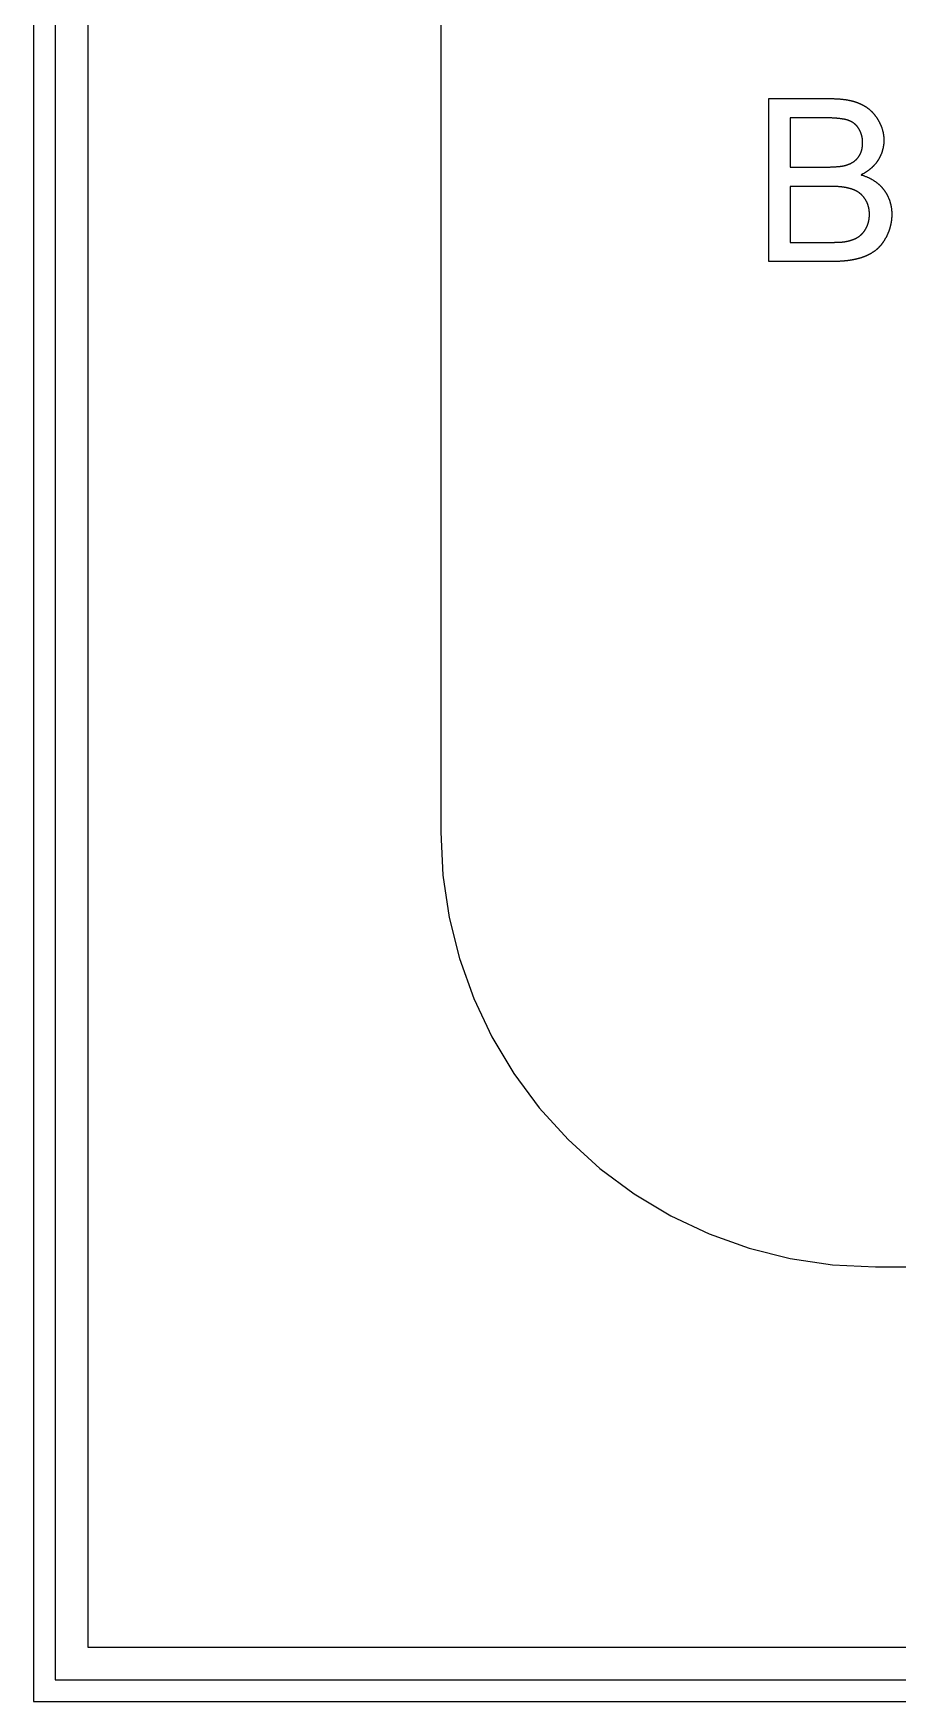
# Model space of a CAD drawing. Extents: x -140 to 139, y -60 to 60.
# Drawn here: x -107.5 to -91.59, y -28 to 2.7 of the extents above; entities that cross this region are included whole.
import ezdxf

# ---------------------------------------------------------------- set-up
doc = ezdxf.new("R2010")
doc.units = 0
doc.layers.add('CUT', color=1, linetype='Continuous')
doc.layers.add('ENGRAVE', color=5, linetype='Continuous')

msp = doc.modelspace()

# ---------------------------------------------------------------- linework, layer by layer
at = {"layer": 'CUT', "color": 1}
msp.add_lwpolyline([(-100, 12), (-100, -12), (-100, -12), (-99.961, -12.791), (-99.845, -13.568), (-99.654, -14.327), (-99.391, -15.061), (-99.058, -15.767), (-98.656, -16.438), (-98.188, -17.07), (-97.657, -17.657), (-97.07, -18.188), (-96.438, -18.656), (-95.767, -19.058), (-95.061, -19.391), (-94.327, -19.654), (-93.568, -19.845), (-92.791, -19.961), (-92, -20), (-68, -20)], dxfattribs=at)
at = {"layer": 'ENGRAVE', "color": 5}
for points in [[(-42.5, 28), (-107.5, 28), (-107.5, -28), (-42.5, -28), (-42.5, 28)], [(-42.9, 27.6), (-107.1, 27.6), (-107.1, -27.6), (-42.9, -27.6), (-42.9, 27.6)]]:
    msp.add_lwpolyline(points, close=True, dxfattribs=at)
for points in [[(-106.5, 27), (-106.5, -27)], [(-93.965, -1.5), (-93.965, 1.5)], [(-93.965, 1.5), (-92.839, 1.5)], [(-92.839, 1.5), (-92.827, 1.5), (-92.814, 1.5), (-92.801, 1.5), (-92.788, 1.499), (-92.776, 1.499), (-92.763, 1.499), (-92.751, 1.498), (-92.739, 1.498), (-92.727, 1.497), (-92.715, 1.497), (-92.703, 1.496), (-92.691, 1.495), (-92.679, 1.494), (-92.667, 1.494), (-92.656, 1.493), (-92.644, 1.492), (-92.633, 1.491), (-92.622, 1.489), (-92.611, 1.488), (-92.6, 1.487), (-92.589, 1.486), (-92.578, 1.484), (-92.567, 1.483), (-92.556, 1.481), (-92.546, 1.48), (-92.536, 1.478), (-92.525, 1.476), (-92.515, 1.474), (-92.504, 1.472), (-92.493, 1.47), (-92.483, 1.468), (-92.475, 1.467), (-92.467, 1.465), (-92.461, 1.463), (-92.455, 1.462), (-92.449, 1.461), (-92.443, 1.459), (-92.437, 1.458), (-92.43, 1.456), (-92.424, 1.455), (-92.418, 1.453), (-92.412, 1.451), (-92.406, 1.45), (-92.4, 1.448), (-92.394, 1.446), (-92.388, 1.444), (-92.382, 1.443), (-92.376, 1.441), (-92.371, 1.439), (-92.365, 1.437), (-92.359, 1.435), (-92.353, 1.433), (-92.348, 1.431), (-92.342, 1.429), (-92.337, 1.427), (-92.331, 1.425), (-92.326, 1.423), (-92.32, 1.421), (-92.315, 1.419), (-92.31, 1.417), (-92.304, 1.415), (-92.299, 1.412), (-92.294, 1.41), (-92.289, 1.408)], [(-92.289, 1.408), (-92.282, 1.405), (-92.276, 1.402), (-92.269, 1.399), (-92.263, 1.396), (-92.257, 1.393), (-92.25, 1.39), (-92.244, 1.387), (-92.238, 1.384), (-92.231, 1.38), (-92.225, 1.377), (-92.219, 1.374), (-92.213, 1.37), (-92.207, 1.367), (-92.201, 1.363), (-92.195, 1.36), (-92.189, 1.356), (-92.184, 1.352), (-92.178, 1.349), (-92.172, 1.345), (-92.166, 1.341), (-92.161, 1.337), (-92.155, 1.333), (-92.15, 1.329), (-92.144, 1.325), (-92.139, 1.321), (-92.133, 1.317), (-92.128, 1.313), (-92.123, 1.309), (-92.117, 1.305), (-92.112, 1.3), (-92.107, 1.296), (-92.102, 1.292), (-92.097, 1.287), (-92.092, 1.283), (-92.087, 1.278), (-92.082, 1.274), (-92.077, 1.269), (-92.072, 1.265), (-92.068, 1.26), (-92.063, 1.255), (-92.058, 1.25), (-92.054, 1.246), (-92.049, 1.241), (-92.045, 1.236), (-92.04, 1.231), (-92.036, 1.226), (-92.031, 1.221), (-92.027, 1.216), (-92.023, 1.211), (-92.018, 1.205), (-92.014, 1.2), (-92.01, 1.195), (-92.006, 1.189), (-92.002, 1.184), (-91.998, 1.179), (-91.994, 1.173), (-91.99, 1.168), (-91.986, 1.162), (-91.982, 1.156), (-91.978, 1.151), (-91.975, 1.145), (-91.971, 1.139), (-91.967, 1.133), (-91.964, 1.128)], [(-92.968, 1.146), (-93.568, 1.146)], [(-93.568, 1.146), (-93.568, 0.239)], [(-92.512, 1.103), (-92.514, 1.104), (-92.517, 1.105), (-92.52, 1.105), (-92.522, 1.106), (-92.525, 1.107), (-92.528, 1.108), (-92.53, 1.108), (-92.533, 1.109), (-92.536, 1.11), (-92.539, 1.111), (-92.542, 1.111), (-92.544, 1.112), (-92.547, 1.113), (-92.55, 1.114), (-92.553, 1.114), (-92.556, 1.115), (-92.56, 1.116), (-92.563, 1.116), (-92.566, 1.117), (-92.569, 1.118), (-92.572, 1.118), (-92.575, 1.119), (-92.579, 1.12), (-92.582, 1.12), (-92.585, 1.121), (-92.589, 1.122), (-92.592, 1.122), (-92.595, 1.123), (-92.598, 1.123), (-92.601, 1.124), (-92.605, 1.124), (-92.61, 1.125), (-92.617, 1.126), (-92.625, 1.127), (-92.635, 1.129), (-92.644, 1.13), (-92.654, 1.131), (-92.663, 1.132), (-92.672, 1.133), (-92.682, 1.134), (-92.692, 1.135), (-92.702, 1.136), (-92.712, 1.137), (-92.722, 1.138), (-92.733, 1.139), (-92.744, 1.139), (-92.755, 1.14), (-92.766, 1.141), (-92.777, 1.141), (-92.789, 1.142), (-92.8, 1.143), (-92.812, 1.143), (-92.824, 1.143), (-92.836, 1.144), (-92.849, 1.144), (-92.861, 1.145), (-92.874, 1.145), (-92.887, 1.145), (-92.9, 1.145), (-92.913, 1.146), (-92.927, 1.146), (-92.941, 1.146), (-92.954, 1.146), (-92.968, 1.146)], [(-92.307, 0.947), (-92.31, 0.951), (-92.312, 0.954), (-92.314, 0.958), (-92.316, 0.961), (-92.319, 0.965), (-92.321, 0.968), (-92.323, 0.971), (-92.326, 0.975), (-92.328, 0.978), (-92.331, 0.981), (-92.333, 0.984), (-92.336, 0.987), (-92.338, 0.99), (-92.341, 0.993), (-92.344, 0.996), (-92.346, 0.999), (-92.349, 1.002), (-92.352, 1.005), (-92.354, 1.008), (-92.357, 1.011), (-92.36, 1.014), (-92.363, 1.017), (-92.366, 1.019), (-92.369, 1.022), (-92.372, 1.025), (-92.374, 1.027), (-92.377, 1.03), (-92.38, 1.033), (-92.383, 1.035), (-92.387, 1.038), (-92.39, 1.04), (-92.393, 1.043), (-92.396, 1.045), (-92.399, 1.047), (-92.403, 1.05), (-92.406, 1.052), (-92.409, 1.054), (-92.413, 1.057), (-92.416, 1.059), (-92.42, 1.061), (-92.423, 1.063), (-92.427, 1.065), (-92.43, 1.068), (-92.434, 1.07), (-92.437, 1.072), (-92.441, 1.074), (-92.445, 1.076), (-92.448, 1.077), (-92.452, 1.079), (-92.456, 1.081), (-92.46, 1.083), (-92.464, 1.085), (-92.467, 1.086), (-92.471, 1.088), (-92.475, 1.09), (-92.479, 1.091), (-92.483, 1.093), (-92.487, 1.095), (-92.491, 1.096), (-92.495, 1.098), (-92.499, 1.099), (-92.504, 1.1), (-92.508, 1.102), (-92.512, 1.103)], [(-92.236, 0.686), (-92.236, 0.69), (-92.236, 0.695), (-92.236, 0.7), (-92.236, 0.705), (-92.236, 0.71), (-92.236, 0.715), (-92.237, 0.72), (-92.237, 0.724), (-92.237, 0.729), (-92.238, 0.734), (-92.238, 0.739), (-92.238, 0.743), (-92.239, 0.748), (-92.24, 0.753), (-92.24, 0.757), (-92.241, 0.762), (-92.241, 0.766), (-92.242, 0.771), (-92.243, 0.776), (-92.243, 0.78), (-92.244, 0.785), (-92.245, 0.789), (-92.246, 0.794), (-92.247, 0.798), (-92.248, 0.803), (-92.249, 0.807), (-92.25, 0.811), (-92.251, 0.816), (-92.252, 0.82), (-92.253, 0.825), (-92.254, 0.829), (-92.256, 0.833), (-92.257, 0.837), (-92.258, 0.841), (-92.259, 0.845), (-92.26, 0.848), (-92.262, 0.852), (-92.263, 0.856), (-92.264, 0.859), (-92.266, 0.863), (-92.267, 0.867), (-92.268, 0.871), (-92.27, 0.874), (-92.271, 0.878), (-92.273, 0.882), (-92.274, 0.885), (-92.276, 0.889), (-92.277, 0.892), (-92.279, 0.896), (-92.281, 0.899), (-92.282, 0.903), (-92.284, 0.907), (-92.286, 0.91), (-92.288, 0.913), (-92.29, 0.917), (-92.291, 0.92), (-92.293, 0.924), (-92.295, 0.927), (-92.297, 0.931), (-92.299, 0.934), (-92.301, 0.937), (-92.303, 0.941), (-92.305, 0.944), (-92.307, 0.947)], [(-91.964, 1.128), (-91.96, 1.121), (-91.956, 1.115), (-91.952, 1.109), (-91.949, 1.103), (-91.945, 1.097), (-91.942, 1.091), (-91.938, 1.085), (-91.935, 1.078), (-91.931, 1.072), (-91.928, 1.066), (-91.925, 1.06), (-91.922, 1.054), (-91.919, 1.047), (-91.916, 1.041), (-91.913, 1.035), (-91.91, 1.029), (-91.907, 1.022), (-91.904, 1.016), (-91.902, 1.01), (-91.899, 1.004), (-91.896, 0.997), (-91.894, 0.991), (-91.892, 0.985), (-91.889, 0.978), (-91.887, 0.972), (-91.885, 0.966), (-91.882, 0.959), (-91.88, 0.953), (-91.878, 0.946), (-91.876, 0.94), (-91.874, 0.934), (-91.872, 0.927), (-91.871, 0.921), (-91.869, 0.915), (-91.867, 0.909), (-91.866, 0.903), (-91.864, 0.898), (-91.863, 0.892), (-91.862, 0.886), (-91.86, 0.879), (-91.859, 0.873), (-91.858, 0.867), (-91.857, 0.861), (-91.856, 0.855), (-91.855, 0.849), (-91.854, 0.843), (-91.853, 0.837), (-91.852, 0.831), (-91.851, 0.825), (-91.85, 0.819), (-91.849, 0.813), (-91.849, 0.807), (-91.848, 0.801), (-91.848, 0.794), (-91.847, 0.788), (-91.847, 0.782), (-91.846, 0.776), (-91.846, 0.77), (-91.845, 0.764), (-91.845, 0.757), (-91.845, 0.751), (-91.845, 0.745), (-91.845, 0.739), (-91.845, 0.733)], [(-92.313, 0.424), (-92.311, 0.427), (-92.309, 0.43), (-92.307, 0.433), (-92.305, 0.436), (-92.303, 0.439), (-92.301, 0.442), (-92.299, 0.445), (-92.297, 0.448), (-92.295, 0.451), (-92.293, 0.454), (-92.291, 0.457), (-92.289, 0.461), (-92.287, 0.464), (-92.286, 0.467), (-92.284, 0.47), (-92.282, 0.474), (-92.281, 0.477), (-92.279, 0.48), (-92.277, 0.484), (-92.276, 0.487), (-92.274, 0.49), (-92.273, 0.494), (-92.271, 0.497), (-92.27, 0.501), (-92.268, 0.504), (-92.267, 0.508), (-92.265, 0.511), (-92.264, 0.515), (-92.263, 0.518), (-92.262, 0.521), (-92.26, 0.525), (-92.259, 0.529), (-92.258, 0.533), (-92.256, 0.538), (-92.255, 0.542), (-92.254, 0.547), (-92.252, 0.551), (-92.251, 0.556), (-92.25, 0.56), (-92.249, 0.565), (-92.248, 0.57), (-92.247, 0.574), (-92.246, 0.579), (-92.245, 0.584), (-92.244, 0.589), (-92.243, 0.594), (-92.242, 0.598), (-92.242, 0.603), (-92.241, 0.608), (-92.24, 0.613), (-92.24, 0.618), (-92.239, 0.623), (-92.238, 0.628), (-92.238, 0.633), (-92.238, 0.638), (-92.237, 0.643), (-92.237, 0.649), (-92.236, 0.654), (-92.236, 0.659), (-92.236, 0.664), (-92.236, 0.67), (-92.236, 0.675), (-92.236, 0.68), (-92.236, 0.686)], [(-91.845, 0.733), (-91.845, 0.727), (-91.845, 0.721), (-91.845, 0.715), (-91.845, 0.709), (-91.845, 0.703), (-91.846, 0.697), (-91.846, 0.692), (-91.846, 0.686), (-91.847, 0.68), (-91.847, 0.674), (-91.848, 0.668), (-91.848, 0.663), (-91.849, 0.657), (-91.85, 0.651), (-91.85, 0.645), (-91.851, 0.639), (-91.852, 0.634), (-91.853, 0.628), (-91.854, 0.622), (-91.855, 0.617), (-91.856, 0.611), (-91.857, 0.605), (-91.858, 0.6), (-91.859, 0.594), (-91.86, 0.588), (-91.861, 0.583), (-91.863, 0.577), (-91.864, 0.571), (-91.865, 0.566), (-91.867, 0.56), (-91.868, 0.555), (-91.87, 0.549), (-91.872, 0.543), (-91.873, 0.538), (-91.875, 0.532), (-91.877, 0.526), (-91.879, 0.52), (-91.881, 0.515), (-91.883, 0.509), (-91.885, 0.503), (-91.887, 0.498), (-91.889, 0.492), (-91.891, 0.486), (-91.893, 0.481), (-91.896, 0.475), (-91.898, 0.469), (-91.9, 0.464), (-91.903, 0.458), (-91.905, 0.453), (-91.908, 0.447), (-91.91, 0.442), (-91.913, 0.436), (-91.916, 0.431), (-91.919, 0.425), (-91.921, 0.419), (-91.924, 0.414), (-91.927, 0.408), (-91.93, 0.403), (-91.933, 0.398), (-91.936, 0.392), (-91.939, 0.387), (-91.943, 0.381), (-91.946, 0.376), (-91.949, 0.37)], [(-92.541, 0.274), (-92.535, 0.276), (-92.53, 0.277), (-92.525, 0.279), (-92.52, 0.281), (-92.515, 0.282), (-92.51, 0.284), (-92.505, 0.286), (-92.5, 0.288), (-92.496, 0.29), (-92.491, 0.291), (-92.486, 0.293), (-92.481, 0.295), (-92.477, 0.297), (-92.472, 0.299), (-92.467, 0.301), (-92.463, 0.304), (-92.458, 0.306), (-92.454, 0.308), (-92.45, 0.31), (-92.445, 0.312), (-92.441, 0.315), (-92.437, 0.317), (-92.433, 0.319), (-92.428, 0.322), (-92.424, 0.324), (-92.42, 0.326), (-92.416, 0.329), (-92.412, 0.331), (-92.408, 0.334), (-92.404, 0.337), (-92.4, 0.339), (-92.397, 0.342), (-92.393, 0.344), (-92.39, 0.346), (-92.388, 0.349), (-92.385, 0.351), (-92.382, 0.353), (-92.379, 0.355), (-92.376, 0.358), (-92.373, 0.36), (-92.37, 0.362), (-92.367, 0.365), (-92.365, 0.367), (-92.362, 0.37), (-92.359, 0.372), (-92.357, 0.375), (-92.354, 0.377), (-92.351, 0.38), (-92.349, 0.382), (-92.346, 0.385), (-92.344, 0.387), (-92.341, 0.39), (-92.339, 0.393), (-92.336, 0.395), (-92.334, 0.398), (-92.331, 0.401), (-92.329, 0.404), (-92.327, 0.406), (-92.324, 0.409), (-92.322, 0.412), (-92.32, 0.415), (-92.318, 0.418), (-92.316, 0.421), (-92.313, 0.424)], [(-91.949, 0.37), (-91.952, 0.366), (-91.955, 0.361), (-91.958, 0.356), (-91.962, 0.351), (-91.965, 0.346), (-91.968, 0.342), (-91.971, 0.337), (-91.975, 0.332), (-91.978, 0.328), (-91.981, 0.323), (-91.985, 0.318), (-91.988, 0.314), (-91.992, 0.309), (-91.995, 0.305), (-91.999, 0.3), (-92.003, 0.296), (-92.006, 0.291), (-92.01, 0.287), (-92.014, 0.283), (-92.018, 0.278), (-92.022, 0.274), (-92.026, 0.27), (-92.03, 0.266), (-92.034, 0.261), (-92.038, 0.257), (-92.042, 0.253), (-92.046, 0.249), (-92.05, 0.245), (-92.054, 0.241), (-92.058, 0.237), (-92.063, 0.233), (-92.067, 0.228), (-92.072, 0.224), (-92.078, 0.219), (-92.083, 0.214), (-92.089, 0.21), (-92.094, 0.205), (-92.1, 0.201), (-92.105, 0.196), (-92.111, 0.192), (-92.116, 0.187), (-92.122, 0.183), (-92.128, 0.179), (-92.134, 0.174), (-92.14, 0.17), (-92.146, 0.166), (-92.152, 0.162), (-92.158, 0.157), (-92.164, 0.153), (-92.17, 0.149), (-92.177, 0.145), (-92.183, 0.141), (-92.19, 0.137), (-92.196, 0.133), (-92.203, 0.129), (-92.209, 0.126), (-92.216, 0.122), (-92.223, 0.118), (-92.229, 0.114), (-92.236, 0.111), (-92.243, 0.107), (-92.25, 0.103), (-92.257, 0.1), (-92.264, 0.096)], [(-93.568, 0.239), (-92.919, 0.239)], [(-92.919, 0.239), (-92.908, 0.239), (-92.897, 0.24), (-92.886, 0.24), (-92.875, 0.24), (-92.864, 0.24), (-92.854, 0.24), (-92.843, 0.24), (-92.833, 0.24), (-92.823, 0.241), (-92.813, 0.241), (-92.803, 0.241), (-92.793, 0.242), (-92.783, 0.242), (-92.774, 0.243), (-92.764, 0.243), (-92.755, 0.244), (-92.746, 0.244), (-92.737, 0.245), (-92.728, 0.245), (-92.72, 0.246), (-92.711, 0.247), (-92.703, 0.247), (-92.695, 0.248), (-92.687, 0.249), (-92.679, 0.249), (-92.671, 0.25), (-92.663, 0.251), (-92.655, 0.252), (-92.647, 0.253), (-92.64, 0.254), (-92.633, 0.255), (-92.627, 0.256), (-92.622, 0.257), (-92.619, 0.257), (-92.617, 0.257), (-92.614, 0.258), (-92.612, 0.258), (-92.609, 0.259), (-92.606, 0.259), (-92.602, 0.26), (-92.599, 0.26), (-92.597, 0.261), (-92.594, 0.261), (-92.591, 0.262), (-92.588, 0.263), (-92.585, 0.263), (-92.583, 0.264), (-92.58, 0.264), (-92.577, 0.265), (-92.575, 0.265), (-92.572, 0.266), (-92.569, 0.267), (-92.567, 0.267), (-92.564, 0.268), (-92.562, 0.268), (-92.559, 0.269), (-92.557, 0.27), (-92.555, 0.27), (-92.552, 0.271), (-92.55, 0.272), (-92.547, 0.272), (-92.545, 0.273), (-92.543, 0.274), (-92.541, 0.274)], [(-92.264, 0.096), (-92.255, 0.093), (-92.246, 0.091), (-92.237, 0.088), (-92.228, 0.085), (-92.219, 0.082), (-92.21, 0.079), (-92.202, 0.076), (-92.193, 0.073), (-92.185, 0.069), (-92.176, 0.066), (-92.168, 0.063), (-92.159, 0.059), (-92.151, 0.056), (-92.143, 0.052), (-92.135, 0.049), (-92.126, 0.045), (-92.118, 0.041), (-92.111, 0.037), (-92.103, 0.033), (-92.095, 0.029), (-92.087, 0.025), (-92.08, 0.021), (-92.072, 0.017), (-92.064, 0.013), (-92.057, 0.009), (-92.05, 0.004), (-92.043, 0), (-92.035, -0.005), (-92.028, -0.009), (-92.021, -0.014), (-92.014, -0.018), (-92.007, -0.023), (-92.001, -0.027), (-91.995, -0.031), (-91.99, -0.035), (-91.984, -0.04), (-91.979, -0.044), (-91.973, -0.048), (-91.968, -0.052), (-91.962, -0.057), (-91.957, -0.061), (-91.951, -0.066), (-91.946, -0.07), (-91.941, -0.075), (-91.936, -0.079), (-91.93, -0.084), (-91.925, -0.089), (-91.92, -0.094), (-91.915, -0.098), (-91.91, -0.103), (-91.906, -0.108), (-91.901, -0.113), (-91.896, -0.118), (-91.891, -0.123), (-91.887, -0.128), (-91.882, -0.133), (-91.877, -0.138), (-91.873, -0.144), (-91.868, -0.149), (-91.864, -0.154), (-91.86, -0.16), (-91.855, -0.165), (-91.851, -0.171), (-91.847, -0.176)], [(-92.874, -0.115), (-93.568, -0.115)], [(-93.568, -0.115), (-93.568, -1.146)], [(-92.436, -0.166), (-92.44, -0.165), (-92.443, -0.164), (-92.447, -0.162), (-92.45, -0.161), (-92.454, -0.16), (-92.457, -0.159), (-92.461, -0.158), (-92.464, -0.157), (-92.468, -0.156), (-92.472, -0.155), (-92.476, -0.154), (-92.479, -0.153), (-92.483, -0.152), (-92.487, -0.151), (-92.491, -0.15), (-92.495, -0.149), (-92.499, -0.148), (-92.503, -0.147), (-92.507, -0.146), (-92.511, -0.145), (-92.515, -0.145), (-92.519, -0.144), (-92.523, -0.143), (-92.527, -0.142), (-92.532, -0.141), (-92.536, -0.14), (-92.54, -0.139), (-92.544, -0.139), (-92.548, -0.138), (-92.552, -0.137), (-92.556, -0.137), (-92.562, -0.136), (-92.569, -0.135), (-92.577, -0.133), (-92.586, -0.132), (-92.595, -0.131), (-92.604, -0.13), (-92.612, -0.128), (-92.621, -0.127), (-92.63, -0.126), (-92.638, -0.126), (-92.648, -0.125), (-92.657, -0.124), (-92.666, -0.123), (-92.675, -0.122), (-92.685, -0.121), (-92.694, -0.121), (-92.704, -0.12), (-92.714, -0.119), (-92.724, -0.119), (-92.734, -0.118), (-92.744, -0.118), (-92.754, -0.117), (-92.765, -0.117), (-92.775, -0.116), (-92.786, -0.116), (-92.796, -0.116), (-92.807, -0.115), (-92.818, -0.115), (-92.829, -0.115), (-92.84, -0.115), (-92.851, -0.115), (-92.863, -0.115), (-92.874, -0.115)], [(-92.197, -0.34), (-92.199, -0.336), (-92.202, -0.332), (-92.205, -0.329), (-92.207, -0.325), (-92.21, -0.321), (-92.213, -0.318), (-92.216, -0.314), (-92.219, -0.311), (-92.221, -0.307), (-92.224, -0.304), (-92.227, -0.3), (-92.23, -0.297), (-92.233, -0.293), (-92.236, -0.29), (-92.239, -0.287), (-92.242, -0.284), (-92.246, -0.28), (-92.249, -0.277), (-92.252, -0.274), (-92.255, -0.271), (-92.258, -0.268), (-92.262, -0.265), (-92.265, -0.262), (-92.268, -0.259), (-92.272, -0.256), (-92.275, -0.253), (-92.278, -0.25), (-92.282, -0.247), (-92.285, -0.245), (-92.289, -0.242), (-92.292, -0.239), (-92.296, -0.236), (-92.3, -0.234), (-92.304, -0.231), (-92.308, -0.228), (-92.312, -0.225), (-92.316, -0.223), (-92.32, -0.22), (-92.324, -0.218), (-92.328, -0.215), (-92.332, -0.213), (-92.336, -0.21), (-92.34, -0.208), (-92.344, -0.205), (-92.349, -0.203), (-92.353, -0.201), (-92.357, -0.198), (-92.362, -0.196), (-92.366, -0.194), (-92.37, -0.192), (-92.375, -0.19), (-92.379, -0.188), (-92.384, -0.186), (-92.389, -0.184), (-92.393, -0.182), (-92.398, -0.18), (-92.402, -0.178), (-92.407, -0.176), (-92.412, -0.174), (-92.417, -0.172), (-92.422, -0.171), (-92.426, -0.169), (-92.431, -0.167), (-92.436, -0.166)], [(-91.847, -0.176), (-91.843, -0.182), (-91.838, -0.188), (-91.834, -0.193), (-91.83, -0.199), (-91.826, -0.205), (-91.821, -0.211), (-91.818, -0.217), (-91.814, -0.223), (-91.81, -0.229), (-91.806, -0.235), (-91.802, -0.241), (-91.799, -0.248), (-91.795, -0.254), (-91.791, -0.26), (-91.788, -0.266), (-91.785, -0.272), (-91.781, -0.279), (-91.778, -0.285), (-91.775, -0.291), (-91.772, -0.298), (-91.769, -0.304), (-91.766, -0.311), (-91.763, -0.317), (-91.76, -0.324), (-91.757, -0.33), (-91.754, -0.337), (-91.752, -0.343), (-91.749, -0.35), (-91.747, -0.357), (-91.744, -0.363), (-91.742, -0.37), (-91.739, -0.377), (-91.737, -0.384), (-91.735, -0.391), (-91.732, -0.399), (-91.73, -0.407), (-91.728, -0.414), (-91.726, -0.422), (-91.724, -0.429), (-91.722, -0.437), (-91.72, -0.444), (-91.718, -0.452), (-91.717, -0.46), (-91.715, -0.468), (-91.714, -0.475), (-91.712, -0.483), (-91.711, -0.491), (-91.709, -0.499), (-91.708, -0.507), (-91.707, -0.515), (-91.706, -0.523), (-91.705, -0.531), (-91.704, -0.539), (-91.703, -0.547), (-91.703, -0.555), (-91.702, -0.563), (-91.701, -0.572), (-91.701, -0.58), (-91.7, -0.588), (-91.7, -0.597), (-91.7, -0.605), (-91.7, -0.613), (-91.7, -0.622), (-91.7, -0.63)], [(-92.111, -0.63), (-92.111, -0.625), (-92.111, -0.619), (-92.111, -0.614), (-92.111, -0.608), (-92.111, -0.603), (-92.112, -0.597), (-92.112, -0.592), (-92.112, -0.587), (-92.113, -0.581), (-92.113, -0.576), (-92.114, -0.571), (-92.114, -0.566), (-92.115, -0.56), (-92.115, -0.555), (-92.116, -0.55), (-92.117, -0.545), (-92.118, -0.54), (-92.118, -0.535), (-92.119, -0.529), (-92.12, -0.524), (-92.121, -0.519), (-92.122, -0.514), (-92.123, -0.509), (-92.124, -0.504), (-92.125, -0.499), (-92.127, -0.495), (-92.128, -0.49), (-92.129, -0.485), (-92.131, -0.48), (-92.132, -0.475), (-92.133, -0.47), (-92.135, -0.466), (-92.136, -0.461), (-92.138, -0.457), (-92.139, -0.453), (-92.14, -0.449), (-92.142, -0.445), (-92.144, -0.44), (-92.145, -0.436), (-92.147, -0.432), (-92.148, -0.428), (-92.15, -0.424), (-92.152, -0.42), (-92.154, -0.416), (-92.155, -0.412), (-92.157, -0.408), (-92.159, -0.404), (-92.161, -0.4), (-92.163, -0.396), (-92.165, -0.392), (-92.167, -0.388), (-92.169, -0.385), (-92.171, -0.381), (-92.173, -0.377), (-92.176, -0.373), (-92.178, -0.369), (-92.18, -0.366), (-92.182, -0.362), (-92.185, -0.358), (-92.187, -0.354), (-92.189, -0.351), (-92.192, -0.347), (-92.194, -0.343), (-92.197, -0.34)], [(-92.322, -1.05), (-92.319, -1.048), (-92.316, -1.046), (-92.314, -1.045), (-92.311, -1.043), (-92.308, -1.041), (-92.306, -1.039), (-92.303, -1.038), (-92.301, -1.036), (-92.298, -1.034), (-92.295, -1.032), (-92.293, -1.03), (-92.29, -1.028), (-92.288, -1.026), (-92.285, -1.024), (-92.283, -1.022), (-92.28, -1.02), (-92.278, -1.018), (-92.275, -1.016), (-92.273, -1.014), (-92.271, -1.012), (-92.268, -1.01), (-92.266, -1.008), (-92.263, -1.006), (-92.261, -1.003), (-92.259, -1.001), (-92.256, -0.999), (-92.254, -0.997), (-92.252, -0.994), (-92.25, -0.992), (-92.247, -0.99), (-92.245, -0.988), (-92.243, -0.985), (-92.24, -0.982), (-92.238, -0.98), (-92.235, -0.977), (-92.233, -0.974), (-92.23, -0.971), (-92.228, -0.968), (-92.225, -0.965), (-92.223, -0.963), (-92.22, -0.96), (-92.218, -0.957), (-92.216, -0.954), (-92.213, -0.951), (-92.211, -0.948), (-92.209, -0.944), (-92.206, -0.941), (-92.204, -0.938), (-92.202, -0.935), (-92.2, -0.932), (-92.197, -0.929), (-92.195, -0.925), (-92.193, -0.922), (-92.191, -0.919), (-92.189, -0.915), (-92.187, -0.912), (-92.184, -0.909), (-92.182, -0.905), (-92.18, -0.902), (-92.178, -0.898), (-92.176, -0.895), (-92.174, -0.891), (-92.172, -0.888), (-92.17, -0.884)], [(-92.17, -0.884), (-92.168, -0.881), (-92.167, -0.878), (-92.165, -0.874), (-92.163, -0.871), (-92.162, -0.868), (-92.16, -0.864), (-92.159, -0.861), (-92.157, -0.858), (-92.156, -0.854), (-92.154, -0.851), (-92.153, -0.848), (-92.151, -0.844), (-92.15, -0.841), (-92.148, -0.838), (-92.147, -0.834), (-92.146, -0.831), (-92.144, -0.827), (-92.143, -0.824), (-92.142, -0.82), (-92.141, -0.817), (-92.139, -0.813), (-92.138, -0.81), (-92.137, -0.806), (-92.136, -0.803), (-92.135, -0.799), (-92.134, -0.795), (-92.133, -0.792), (-92.132, -0.788), (-92.131, -0.785), (-92.13, -0.781), (-92.129, -0.778), (-92.128, -0.774), (-92.127, -0.77), (-92.126, -0.765), (-92.125, -0.761), (-92.124, -0.757), (-92.123, -0.752), (-92.122, -0.748), (-92.121, -0.744), (-92.12, -0.74), (-92.12, -0.735), (-92.119, -0.731), (-92.118, -0.727), (-92.117, -0.722), (-92.117, -0.718), (-92.116, -0.713), (-92.116, -0.709), (-92.115, -0.704), (-92.115, -0.7), (-92.114, -0.695), (-92.114, -0.691), (-92.113, -0.686), (-92.113, -0.682), (-92.112, -0.677), (-92.112, -0.673), (-92.112, -0.668), (-92.112, -0.663), (-92.111, -0.659), (-92.111, -0.654), (-92.111, -0.649), (-92.111, -0.645), (-92.111, -0.64), (-92.111, -0.635), (-92.111, -0.63)], [(-91.7, -0.63), (-91.7, -0.637), (-91.7, -0.644), (-91.7, -0.65), (-91.7, -0.657), (-91.7, -0.664), (-91.7, -0.67), (-91.701, -0.677), (-91.701, -0.683), (-91.701, -0.69), (-91.702, -0.697), (-91.702, -0.703), (-91.703, -0.71), (-91.703, -0.716), (-91.704, -0.723), (-91.705, -0.729), (-91.705, -0.736), (-91.706, -0.742), (-91.707, -0.749), (-91.708, -0.755), (-91.709, -0.762), (-91.71, -0.768), (-91.711, -0.774), (-91.712, -0.781), (-91.713, -0.787), (-91.714, -0.793), (-91.715, -0.8), (-91.716, -0.806), (-91.717, -0.812), (-91.719, -0.819), (-91.72, -0.825), (-91.721, -0.831), (-91.723, -0.838), (-91.724, -0.844), (-91.726, -0.85), (-91.727, -0.856), (-91.729, -0.861), (-91.73, -0.867), (-91.732, -0.873), (-91.734, -0.879), (-91.735, -0.885), (-91.737, -0.891), (-91.739, -0.897), (-91.741, -0.903), (-91.743, -0.909), (-91.745, -0.915), (-91.747, -0.92), (-91.749, -0.926), (-91.751, -0.932), (-91.753, -0.938), (-91.755, -0.944), (-91.757, -0.949), (-91.759, -0.955), (-91.762, -0.961), (-91.764, -0.967), (-91.766, -0.972), (-91.769, -0.978), (-91.771, -0.984), (-91.774, -0.989), (-91.776, -0.995), (-91.779, -1.001), (-91.781, -1.006), (-91.784, -1.012), (-91.787, -1.018), (-91.79, -1.023)], [(-93.568, -1.146), (-92.821, -1.146)], [(-92.821, -1.146), (-92.813, -1.146), (-92.804, -1.146), (-92.796, -1.146), (-92.788, -1.146), (-92.78, -1.146), (-92.772, -1.146), (-92.764, -1.146), (-92.756, -1.146), (-92.749, -1.145), (-92.741, -1.145), (-92.734, -1.145), (-92.727, -1.145), (-92.72, -1.145), (-92.713, -1.145), (-92.706, -1.144), (-92.699, -1.144), (-92.692, -1.144), (-92.686, -1.144), (-92.679, -1.143), (-92.673, -1.143), (-92.667, -1.143), (-92.661, -1.143), (-92.655, -1.142), (-92.649, -1.142), (-92.643, -1.142), (-92.638, -1.141), (-92.632, -1.141), (-92.626, -1.14), (-92.621, -1.14), (-92.615, -1.14), (-92.61, -1.139), (-92.606, -1.139), (-92.603, -1.139), (-92.601, -1.138), (-92.599, -1.138), (-92.598, -1.138), (-92.596, -1.138), (-92.594, -1.138), (-92.592, -1.137), (-92.59, -1.137), (-92.588, -1.137), (-92.586, -1.137), (-92.585, -1.137), (-92.583, -1.136), (-92.581, -1.136), (-92.579, -1.136), (-92.578, -1.136), (-92.576, -1.136), (-92.574, -1.135), (-92.572, -1.135), (-92.571, -1.135), (-92.569, -1.135), (-92.568, -1.134), (-92.566, -1.134), (-92.564, -1.134), (-92.563, -1.134), (-92.561, -1.133), (-92.56, -1.133), (-92.558, -1.133), (-92.557, -1.133), (-92.555, -1.132), (-92.554, -1.132), (-92.552, -1.132), (-92.551, -1.132)], [(-92.551, -1.132), (-92.546, -1.131), (-92.541, -1.13), (-92.537, -1.129), (-92.532, -1.128), (-92.527, -1.127), (-92.522, -1.126), (-92.518, -1.125), (-92.513, -1.124), (-92.509, -1.123), (-92.504, -1.122), (-92.5, -1.121), (-92.495, -1.12), (-92.491, -1.119), (-92.486, -1.118), (-92.482, -1.116), (-92.477, -1.115), (-92.473, -1.114), (-92.469, -1.113), (-92.464, -1.112), (-92.46, -1.11), (-92.456, -1.109), (-92.452, -1.108), (-92.447, -1.106), (-92.443, -1.105), (-92.439, -1.104), (-92.435, -1.102), (-92.431, -1.101), (-92.427, -1.1), (-92.423, -1.098), (-92.419, -1.097), (-92.415, -1.095), (-92.411, -1.094), (-92.408, -1.092), (-92.405, -1.091), (-92.402, -1.09), (-92.399, -1.089), (-92.396, -1.088), (-92.393, -1.086), (-92.39, -1.085), (-92.387, -1.084), (-92.384, -1.083), (-92.381, -1.081), (-92.378, -1.08), (-92.375, -1.079), (-92.373, -1.077), (-92.37, -1.076), (-92.367, -1.075), (-92.364, -1.073), (-92.361, -1.072), (-92.359, -1.071), (-92.356, -1.069), (-92.353, -1.068), (-92.35, -1.066), (-92.348, -1.065), (-92.345, -1.063), (-92.342, -1.062), (-92.34, -1.06), (-92.337, -1.059), (-92.334, -1.057), (-92.332, -1.056), (-92.329, -1.054), (-92.327, -1.053), (-92.324, -1.051), (-92.322, -1.05)], [(-91.79, -1.023), (-91.793, -1.029), (-91.796, -1.035), (-91.799, -1.042), (-91.802, -1.048), (-91.805, -1.054), (-91.808, -1.06), (-91.811, -1.065), (-91.815, -1.071), (-91.818, -1.077), (-91.821, -1.083), (-91.824, -1.088), (-91.828, -1.094), (-91.831, -1.1), (-91.834, -1.105), (-91.838, -1.111), (-91.841, -1.116), (-91.845, -1.122), (-91.848, -1.127), (-91.852, -1.132), (-91.855, -1.137), (-91.859, -1.143), (-91.862, -1.148), (-91.866, -1.153), (-91.87, -1.158), (-91.873, -1.163), (-91.877, -1.168), (-91.881, -1.173), (-91.884, -1.178), (-91.888, -1.183), (-91.892, -1.188), (-91.896, -1.192), (-91.899, -1.197), (-91.903, -1.201), (-91.906, -1.204), (-91.909, -1.208), (-91.912, -1.212), (-91.915, -1.215), (-91.919, -1.219), (-91.922, -1.222), (-91.925, -1.226), (-91.928, -1.229), (-91.932, -1.233), (-91.935, -1.236), (-91.938, -1.24), (-91.942, -1.243), (-91.945, -1.247), (-91.948, -1.25), (-91.952, -1.253), (-91.955, -1.256), (-91.959, -1.26), (-91.962, -1.263), (-91.966, -1.266), (-91.969, -1.269), (-91.973, -1.272), (-91.976, -1.275), (-91.98, -1.278), (-91.983, -1.281), (-91.987, -1.284), (-91.99, -1.287), (-91.994, -1.29), (-91.998, -1.293), (-92.001, -1.296), (-92.005, -1.299), (-92.009, -1.302)], [(-92.821, -1.5), (-93.965, -1.5)], [(-92.338, -1.451), (-92.343, -1.452), (-92.348, -1.453), (-92.353, -1.455), (-92.359, -1.456), (-92.364, -1.457), (-92.369, -1.458), (-92.374, -1.459), (-92.38, -1.461), (-92.385, -1.462), (-92.39, -1.463), (-92.396, -1.464), (-92.401, -1.465), (-92.407, -1.466), (-92.412, -1.467), (-92.418, -1.468), (-92.423, -1.469), (-92.429, -1.47), (-92.434, -1.471), (-92.44, -1.472), (-92.446, -1.473), (-92.451, -1.474), (-92.457, -1.475), (-92.463, -1.476), (-92.469, -1.477), (-92.475, -1.478), (-92.481, -1.478), (-92.486, -1.479), (-92.492, -1.48), (-92.498, -1.481), (-92.503, -1.482), (-92.509, -1.482), (-92.516, -1.483), (-92.524, -1.484), (-92.533, -1.485), (-92.542, -1.486), (-92.551, -1.487), (-92.56, -1.488), (-92.569, -1.489), (-92.578, -1.49), (-92.587, -1.491), (-92.596, -1.491), (-92.605, -1.492), (-92.614, -1.493), (-92.623, -1.493), (-92.633, -1.494), (-92.642, -1.495), (-92.651, -1.495), (-92.661, -1.496), (-92.67, -1.496), (-92.68, -1.497), (-92.69, -1.497), (-92.699, -1.498), (-92.709, -1.498), (-92.719, -1.498), (-92.729, -1.499), (-92.739, -1.499), (-92.749, -1.499), (-92.759, -1.499), (-92.769, -1.5), (-92.779, -1.5), (-92.79, -1.5), (-92.8, -1.5), (-92.811, -1.5), (-92.821, -1.5)], [(-92.009, -1.302), (-92.012, -1.304), (-92.016, -1.307), (-92.02, -1.31), (-92.023, -1.312), (-92.027, -1.315), (-92.031, -1.318), (-92.035, -1.32), (-92.038, -1.323), (-92.042, -1.325), (-92.046, -1.328), (-92.05, -1.33), (-92.054, -1.333), (-92.058, -1.335), (-92.062, -1.338), (-92.066, -1.34), (-92.07, -1.343), (-92.074, -1.345), (-92.078, -1.348), (-92.082, -1.35), (-92.086, -1.352), (-92.091, -1.355), (-92.095, -1.357), (-92.099, -1.359), (-92.103, -1.362), (-92.108, -1.364), (-92.112, -1.366), (-92.116, -1.369), (-92.12, -1.371), (-92.125, -1.373), (-92.129, -1.375), (-92.133, -1.377), (-92.138, -1.379), (-92.143, -1.382), (-92.149, -1.385), (-92.155, -1.387), (-92.161, -1.39), (-92.167, -1.393), (-92.173, -1.395), (-92.178, -1.398), (-92.184, -1.4), (-92.19, -1.402), (-92.196, -1.405), (-92.202, -1.407), (-92.208, -1.41), (-92.214, -1.412), (-92.22, -1.414), (-92.227, -1.417), (-92.233, -1.419), (-92.239, -1.421), (-92.245, -1.423), (-92.252, -1.425), (-92.258, -1.428), (-92.265, -1.43), (-92.271, -1.432), (-92.278, -1.434), (-92.284, -1.436), (-92.291, -1.438), (-92.297, -1.44), (-92.304, -1.442), (-92.311, -1.444), (-92.318, -1.445), (-92.324, -1.447), (-92.331, -1.449), (-92.338, -1.451)], [(-106.5, -27), (-43.5, -27)]]:
    msp.add_lwpolyline(points, dxfattribs=at)

doc.saveas('drawing.dxf')
